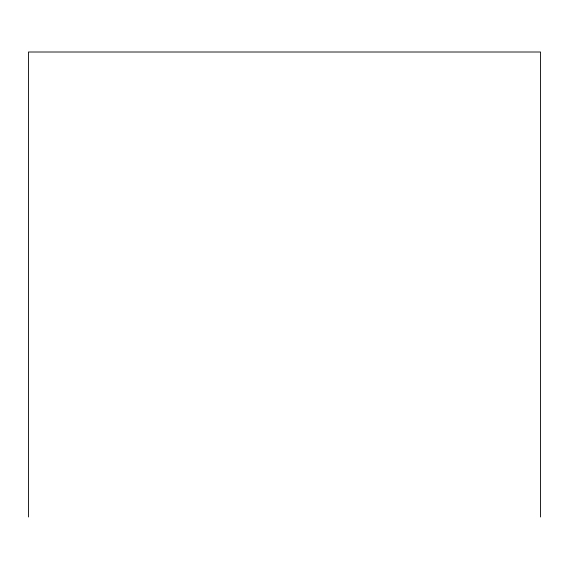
<?xml version="1.0" encoding="UTF-8"?>
<svg xmlns="http://www.w3.org/2000/svg" width="569" height="569" viewBox="0 0 569 569"><rect width="100%" height="100%" fill="white"/><g stroke="black" fill="none" stroke-linecap="round" stroke-linejoin="round"><path stroke-width="0.85" d="M540.55 516.993L540.55 52.007L28.45 52.007L28.45 516.993"/></g></svg>
